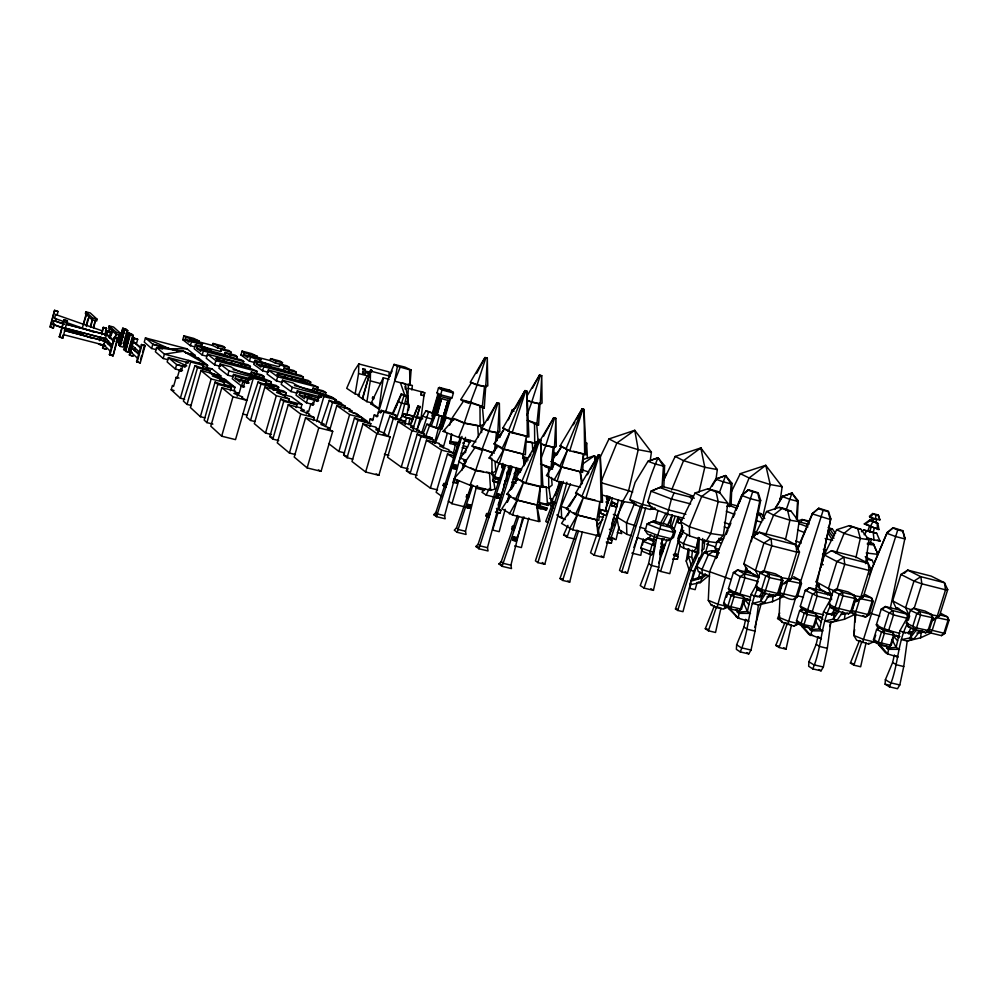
<?xml version="1.0" encoding="UTF-8"?>
<svg xmlns="http://www.w3.org/2000/svg" width="999" height="999" viewBox="0 0 999 999"><rect width="100%" height="100%" fill="white"/><g stroke="black" fill="none" stroke-linecap="round" stroke-linejoin="round"><path stroke-width="1.5" d="M422.614 416.246L425.899 410.989L427.422 411.138L432.867 413.136L432.867 419.405L422.614 416.246L416.733 429.957M460.527 457.342L460.514 458.129L466.308 460.427L463.611 460.839L466.371 461.938M389.011 376.061L389.086 371.953L358.816 363.911L354.283 370.841L346.703 388.324L355.157 393.918L359.503 395.055M372.777 403.184L366.883 401.66L370.304 380.856L370.529 371.054L390.234 376.286M370.242 371.491L371.528 371.928L371.64 370.404L370.641 370.142L362.325 398.651L363.324 398.913M432.405 418.831L432.555 412.749M355.157 393.918L358.554 373.514L358.816 363.911M663.848 486.775L664.597 465.659L658.029 457.792L647.989 461.301L635.102 482.392L629.894 499.575L635.164 504.707L642.02 507.38L650.062 509.428L655.257 508.279M731.056 505.681L731.98 483.341L725.586 475.586L715.746 479.083L709.377 489.51M407.704 401.461L408.454 384.328L409.99 385.239L411.113 369.98L404.995 367.12L394.081 364.385L388.673 377.585L378.446 412.612M497.777 432.967L499.375 403.434L499.837 431.793L497.777 432.967L488.761 431.193L481.855 428.259L496.853 402.934L499.375 403.434M540.247 404.145L541.745 375.699L542.057 403.109L540.247 404.145L527.547 400.736M554.445 447.627L555.968 418.369L556.256 446.403L554.445 447.627L541.408 444.13M485.751 386.813L487.312 358.104L487.799 385.839L485.751 386.813L476.96 385.015L470.267 382.267L484.865 357.592L487.312 358.104M728.371 606.78L723.388 609.128L717.007 607.592L711.35 605.257L708.291 600.324L709.615 571.715L741.608 495.429L748.526 489.772L758.229 492.807L760.664 500.399L753.396 536.6M797.277 519.83L798.164 500.711L791.957 493.081L782.304 496.553L774.437 509.44M642.02 507.38C645.454 490.497 651.261 473.688 658.029 457.792L663.461 466.133L661.987 487.699M702.697 538.486L701.922 553.783L693.781 571.316L682.966 611.688L677.709 610.439L675.474 608.953L689.01 569.617L697.152 552.097L697.839 538.336M677.709 610.439L690.459 570.504L698.601 552.959L699.375 537.649M520.017 479.982L523.513 482.192L540.297 486.438L539.298 505.681L515.297 499.675L506.955 494.155L517.694 478.509L515.397 482.43M573.401 451.236L583.591 453.883L582.617 472.402L559.715 466.496L551.236 461.526L561.663 446.391L556.418 455.282M780.094 596.603L779.008 617.407L781.967 622.265L793.918 626.098L798.95 623.801M855.094 613.836L853.845 635.476L856.705 640.259L868.556 644.055L873.626 641.82L874.025 640.347M920.154 630.794L914.01 638.823L907.217 641.021L903.745 666.52L899.799 684.964L897.502 688.711L889.447 686.825L885.102 684.178L885.376 679.72L892.631 662.512L894.38 654.944M745.654 619.28L743.943 627.06L736.65 644.755L736.363 649.338L740.247 651.91L748.726 653.895L751.036 650.049L755.044 631.106L758.416 604.894L764.522 602.422L769.817 593.943M796.415 519.405L797.564 501.323L791.957 493.081L782.304 496.553L789.61 499.238L797.564 501.323L798.164 500.711M802.322 625.062L801.985 626.535L808.765 634.29L821.428 638.723L817.944 636.613L816.208 644.293L808.94 661.75L808.653 666.271L812.761 668.88L821.041 670.816L823.351 667.02L827.322 648.326L830.743 622.452L837.187 620.117L842.906 611.85M506.743 480.619L507.342 471.503M729.607 506.743L731.118 483.891L725.586 475.586L715.746 479.083L722.976 481.755L731.118 483.891L731.98 483.341M480.094 406.893L484.265 408.017L485.789 385.364M496.628 448.364L496.828 445.267M497.14 440.609L497.777 431.318M854.644 629.545L853.845 635.476L863.498 639.372L873.626 641.82M855.144 622.027L855.644 614.522M538.548 425.075L540.084 402.659L538.998 403.621L536.925 423.601L538.548 425.075L535.739 424.313M552.747 467.407L554.12 447.477M540.109 443.007L540.372 439.897L538.873 439.51L515.971 478.134L525.699 483.354L542.957 487.4L540.372 439.897M622.19 500.449L617.17 519.58L613.473 518.119M553.159 447.065L551.048 467.682L540.521 463.961M704.832 540.209L703.945 548.876L701.885 550.561M484.265 408.017L482.33 406.443L484.515 386.288L478.608 385.139M494.443 451.71L496.503 432.417L488.936 431.006L483.204 428.496L472.127 446.091L474.163 447.477M509.815 472.702L510.302 468.256L508.016 467.457M693.106 561.55L691.708 557.33L692.507 550.099M202.922 369.842L203.446 365.334L199.076 363.112M224.101 385.402L224.463 382.38L219.805 379.995L220.667 379.308L212.287 375.911L216.408 375.874L213.287 374.45L214.011 373.938L200.961 370.567L190.409 407.53L200.374 416.695L204.857 417.819M265.484 384.49L265.846 381.506L261.276 379.245M273.314 390.434L273.676 387.412L258.117 381.968L246.453 417.02L250.524 420.442L254.807 421.528M585.876 449.013L586.613 442.994L585.027 445.579M288.961 402.06L289.323 399.076L284.478 396.653L285.09 395.916L276.573 392.482L280.344 392.382L277.123 390.934L277.66 390.384L264.86 387.075L254.333 423.651L265.534 433.054L271.391 434.528M654.57 535.589L653.408 541.021L654.545 545.591L653.196 552.347L651.735 554.757L650.636 554.07L648.601 563.611L640.247 585.564L644.068 588.099L653.433 590.359L658.778 567.257L662.325 538.548M335.751 402.797L336.139 399.737L331.368 397.427M344.518 408.816L344.892 405.831L329.283 400.387L321.416 423.451M361.95 420.941L362.35 417.882L357.267 415.397L357.617 414.61L348.951 411.163L352.322 410.964L349.013 409.49L349.325 408.891L336.825 405.669L329.682 430.232M395.379 419.792L395.966 415.247L391.021 412.899L381.281 410.377L380.519 412.974L378.534 411.65L377.01 416.858L374.238 414.985L372.615 420.567L370.192 418.918L369.006 422.989M405.094 424.575L405.494 421.503L389.835 416.071L383.391 434.59M413.174 429.745L413.561 426.773L410.314 424.65L398.052 421.478L387.575 457.242L401.248 467.12L408.254 468.881M421.004 418.419L423.951 395.754L421.004 394.98L421.416 391.808L408.116 388.299M764.522 602.422L760.564 601.46L752.347 603.421L758.416 604.894L772.427 601.71L773.089 596.578C779.632 590.946 786.213 600.362 793.768 599.412L797.302 597.177L801.498 583.616L799.749 580.082L793.73 576.698M411.788 389.947L412.375 385.477L408.017 384.315M424.038 436.888L424.438 433.866L419.18 431.343L419.305 430.519L410.502 427.035L413.561 426.773M837.187 620.117L833.328 619.18L824.824 621.016L830.743 622.452L844.405 619.268L845.079 614.198L847.552 613.061M539.959 506.168L540.322 503.434M383.279 377.772L378.971 409.178L370.854 403.821L383.279 377.772L389.098 379.308M605.731 511.463L607.779 496.441M659.827 552.572L660.202 549.825M914.01 638.823L910.251 637.899L901.46 639.622L907.217 641.021L920.529 637.837L921.203 632.842L923.65 631.718M650.174 461.151L651.398 452.147L634.765 430.294L609.003 438.923L600.187 457.155M663.648 523.401L672.077 526.698L675.449 531.106L673.488 537.549L667.906 540.584L656.955 537.849L647.539 534.103L645.129 530.444L647.09 523.963L653.895 520.941L663.586 523.813L662.899 523.638L667.956 514.023M670.179 527.484L671.877 515.147M715.846 480.332L717.332 469.567L700.823 447.939L675.212 456.431L663.736 479.995M723.351 535.389L727.834 503.234L719.642 492.507L717.22 491.246L707.816 488.798L695.104 492.957L680.931 521.977L682.941 532.117L689.535 535.939L706.181 541.221L716.008 542.607L723.351 535.389L710.764 533.553L689.385 526.798L680.931 521.977M780.219 500.362L782.142 486.7L765.758 465.297L740.296 473.651L730.881 492.832M407.13 404.258L408.254 396.278L401.198 394.018L392.282 413.836M795.654 545.879L799.075 521.678L790.958 511.076L782.517 507.954L779.208 507.392L766.583 511.488L754.495 536.038M865.534 563.661L868.943 539.772L860.901 529.283L849.237 525.636L836.7 529.67L822.664 557.929L823.213 560.751M536.875 507.842L537.35 504.82M641.77 549.388L640.821 555.319L631.83 553.109M642.482 544.942L643.431 539.01M656.955 537.849L660.963 525.074L670.779 527.547L673.576 532.367L671.603 538.861L657.354 535.289L645.129 530.444M407.018 414.897L408.716 404.383L401.623 403.234L397.839 401.273M686.238 561.151L688.261 548.713L689.21 549.275L688.398 556.505L686.238 561.151L689.01 569.617L693.781 571.316M684.203 518.406L667.444 514.135L671.44 498.976L674.1 492.907L690.371 497.102L692.382 495.929L694.23 498.376M596.803 520.142L599.899 501.423L598.888 520.454L575.387 514.56L566.495 508.953L577.272 493.494L583.466 497.252L595.416 500.287M537.125 505.344L540.297 486.438M580.569 472.04L583.591 453.883M875.336 519.243L876.011 515.197L872.664 513.548L869.417 516.308L870.104 517.445L875.336 519.243L879.882 519.892L878.183 514.935L872.664 513.548M523.264 454.383L526.348 436.051L525.387 454.757L502.022 448.726L494.043 443.893L504.445 428.559L499.275 437.574M441.833 416.296L439.772 428.371L436.226 427.747L429.632 425.187L434.428 413.973L441.833 416.296L434.428 413.973M404.957 395.616L400.387 382.692L405.369 383.766L409.016 407.093L408.516 410.015L407.442 409.99M465.484 452.647L466.196 448.626L462.087 447.714M455.569 454.383L457.679 444.355L455.344 444.842L450.137 443.506L451.698 434.715M451.598 433.703L450.137 443.506M656.88 536.763L651.573 565.496L644.068 588.099M394.081 364.385L397.402 366.321L394.63 381.168L385.589 412.088M746.753 619.979L748.95 621.353L738.149 618.119L731.156 610.227L731.443 608.703M757.979 587.824C748.076 607.704 749.213 631.393 740.247 651.91M763.835 592.994L761.5 596.515L760.564 601.46L765.883 592.969M811.737 630.831L810.838 635.539L804.058 627.784L804.345 626.273L808.653 627.297L811.737 630.831L822.939 630.869L819.667 628.933L815.958 621.216L816.895 617.095L820.716 617.557L822.939 619.368M830.406 605.619C820.616 625.249 821.678 648.638 812.761 668.88M836.8 610.876L834.265 614.285L833.328 619.18L839.073 610.913M895.604 655.656L898.051 657.08L887.686 653.97L881.13 646.328L881.418 644.855L884.215 645.516M907.666 623.139C897.152 642.732 898.551 666.433 889.447 686.825M914.822 628.671L911.188 633.091L910.251 637.899L916.42 629.882L918.918 630.494M651.735 554.757L649.45 554.195L651.972 544.954L654.033 541.408M746.128 572.802L747.04 568.269M502.909 463.324L501.96 467.907L504.607 468.581M816.183 590.009L817.432 583.94M820.841 567.245L830.781 518.693L828.446 511.213L818.805 508.204L812.187 513.836L797.227 549.375M744.73 573.301L745.991 567.282M751.31 541.72L759.777 501.111L757.754 493.181L748.014 490.134M815.371 590.609L830.781 518.693M890.321 608.229L904.982 538.049L902.746 530.681L893.181 527.697L887.162 532.467L871.403 569.705M408.254 396.278L406.518 396.128L401.436 417.582M501.873 466.82L502.509 463.836M717.007 607.592L725.262 577.996L752.634 491.833M683.778 530.556L678.333 540.746L679.857 545.879L683.816 548.239L693.843 551.436L696.278 547.839L698.526 537.425M735.876 609.752L739.048 613.349L738.149 618.119L729.208 609.003L729.532 607.504M757.754 582.454L751.161 594.268L747.377 611.488L737.212 612.2L739.048 613.349L750.461 613.411L747.377 611.488L744.03 603.783L744.942 599.6L744.068 598.126L748.388 599.3L748.863 600.087L744.942 599.6L748.863 604.707M408.591 424.6L409.89 418.731L412.587 419.218M720.978 607.966L715.534 632.479L708.441 630.794L705.306 628.721L714.472 605.619M789.997 624.587L784.939 622.589L775.798 645.391L779.12 647.502L786.038 649.138L791.458 624.937M831.468 597.689L823.501 611.937L819.667 628.933L809.802 629.67M866.033 642.881L860.651 666.758L853.895 665.172L850.399 663.036L859.502 640.546L861.75 641.857L853.895 665.172M453.396 453.371L455.344 444.842M855.893 557.717L860.301 538.424L857.766 528.783L849.237 525.636M618.98 526.898L616.046 539.697L608.853 537.125L616.033 518.181M785.439 539.735L789.934 520.217L787.649 510.526L779.208 507.392M885.614 645.841L888.598 649.313L887.686 653.97L885.501 652.684L878.945 645.067L879.282 643.618M674.063 554.083L677.859 555.019L680.307 544.418M718.293 541.283L718.993 538.249M762.886 516.233L770.204 484.54L765.758 465.297L749.113 477.972L738.061 505.194M909.29 614.01L899.987 630.631L896.128 647.377L886.538 648.139L888.598 649.313L899.562 649.338L896.128 647.377L892.045 639.66M655.182 522.489L657.941 510.676M698.975 492.27L704.794 467.27L700.823 447.939L683.566 460.651L671.615 489.985M467.07 497.527L456.456 527.959L454.295 530.157L457.117 532.292L466.058 534.465L465.497 531.268L476.56 486.238M517.47 515.459L501.236 561.613L498.938 563.923L502.11 566.321L511.513 568.568L510.914 565.184L522.739 517.345M528.796 518.031L521.403 547.564L514.66 545.929M664.909 477.784L665.621 474.912M417.082 430.232L420.005 418.606L422.764 418.868M577.047 530.107L560.014 578.533L562.624 580.407L569.705 582.092L582.342 531.955M436.226 427.747L439.248 415.821M596.703 535.102L590.559 552.772L594.168 555.182L603.608 557.492L618.493 499.7M869.342 574.775L886.862 533.316L895.666 536.538L904.757 538.911L904.982 538.049M682.267 525.599L669.792 573.663L660.564 571.403L658.004 569.78M413.336 427.709L420.055 406.481L417.732 406.281L410.202 424.862M434.478 443.331L438.311 428.621L441.383 429.17M787.699 624.6L795.441 598.339M447.227 433.554L443.156 447.839M460.364 437.212L435.876 512.499L433.791 514.647L436.451 516.658L445.167 518.793L444.63 515.684L465.509 437.35M866.333 558.166L867.781 552.709M871.453 538.936L870.191 543.681L867.394 543.269M876.81 518.818L875.798 522.627L871.453 520.804L872.651 517.457M420.005 418.606L416.87 417.782L420.055 406.481M504.233 464.523L478.121 544.243L475.899 546.503L478.883 548.763L488.049 550.961L487.475 547.677L509.29 466.296M505.194 509.315L499.188 531.68L492.619 530.069L498.139 512.337M507.192 501.86L509.19 494.393M510.402 489.922L516.396 467.557M561.463 481.993L535.427 560.851L537.874 562.612L544.78 564.273L566.933 482.267M606.48 542.732L611.425 542.969L612.15 540.272L607.367 538.236M754.819 627.26L761.213 603.633M829.682 626.51L830.881 622.127M833.266 613.386L834.452 609.015M453.596 480.332L452.972 482.592L456.618 482.904L457.305 480.394L456.718 479.982L456.618 482.904M672.602 559.065L677.422 559.29L678.146 556.618L673.376 554.595M499.25 462.387L494.006 478.608M500.899 510.289L497.327 509.053L496.341 512.637L500.162 512.949L500.899 510.289L496.441 508.441M94.118 332.242L54.508 318.306L55.569 314.498L57.105 314.897L58.042 311.513L54.583 310.289L49.95 326.873L53.409 328.097L54.333 324.825L52.797 324.425L53.871 320.604L64.136 324.088M50.362 327.31L54.583 310.289M53.384 326.286L54.158 323.526M55.395 321.004L56.031 318.706L54.508 318.306M59.303 336.838L64.061 319.792L67.195 320.617L62.862 338.099L59.303 336.838L62.862 338.099M59.728 337.3L64.061 319.792M62.425 337.637L63.224 334.802M64.411 330.544L65.21 327.709M66.396 323.451L67.195 320.617M621.778 571.84L642.132 506.73L640.659 505.881L619.517 570.342L621.778 571.84L627.447 573.214L645.729 507.642M85.852 311.813L85.365 313.536L92.195 319.867L96.666 321.041L97.165 319.28L90.247 312.962L85.852 311.813L92.695 318.107L97.165 319.28M83.404 323.838L86.201 313.836M86.638 314.235L82.193 328.134M86.339 324.613L87.937 318.893M86.376 326.461L89.186 316.433M90.335 326.81L92.695 318.107M90.784 327.235L92.383 319.543M93.319 327.585L94.955 321.778M93.769 328.009L95.355 320.317M99.475 340.759L100.2 338.199M101.573 333.316L103.259 327.335L106.319 328.122L104.833 335.552M100.075 339.71L100.799 337.138M101.811 333.541L102.298 330.744M100.2 340.347L100.986 337.55M101.773 334.752L103.259 327.335M105.532 330.919L106.319 328.122M103.259 341.134L104.046 338.336M102.572 348.002L106.144 349.263L102.572 348.002L103.759 343.768M104.558 340.946L105.345 338.124M106.144 335.302L107.33 331.081L110.427 331.88L109.328 337.974M109.191 325.911L108.716 327.635L115.946 334.19L120.38 335.352L120.879 333.604L113.561 327.048L109.191 325.911L116.446 332.442L120.879 333.604M103.059 348.464L107.33 331.081M108.404 332.018L109.553 327.922M108.854 332.442L110.015 328.346M107.742 343.619L108.529 340.796M112.075 330.045L111.001 335.939L112.55 330.469M119.043 334.615L113.024 355.931L109.378 354.633L114.236 337.425L117.882 338.698L114.236 337.425M109.878 355.12L114.735 337.887M114.136 340.784L116.446 332.442M115.385 338.449L116.084 333.841M697.202 582.28L695.129 589.647L689.585 588.299L690.958 583.916M698.026 579.333L700.099 571.977M705.469 552.834L708.778 541.046M904.757 538.911L902.746 530.681M113.024 355.931L117.37 338.236M119.53 335.052L117.57 341.995L117.095 341.546M122.815 328.159L118.681 345.005L122.815 328.159L126.299 329.37L123.302 328.584M124.288 329.458L120.142 346.366L123.139 347.14L127.785 330.669L124.288 329.458L127.785 330.669M120.142 346.366L124.788 329.895M123.489 343.693L127.285 330.244M128.746 333.354L124.051 349.987L128.234 332.917L131.768 334.153L128.234 332.917M129.758 334.253L125.549 351.386L128.596 352.172L133.304 335.489L129.758 334.253L133.304 335.489M125.549 351.386L130.27 334.69M128.484 350.312L132.792 335.04M129.346 354.895L132.917 356.168L129.346 354.895L134.103 338.049L137.687 339.31L136.501 343.519M129.858 355.369L134.103 338.049M134.515 350.549L135.302 347.739M136.588 361.626L141.446 344.493L144.555 345.304L145.092 345.779L140.247 362.924L136.588 361.626L140.247 362.924M137.125 362.125L141.983 344.967L141.446 344.493M140.522 359.578L141.733 355.294M142.532 352.435L144.555 345.304M151.623 348.489L152.822 344.255L145.429 337.937L144.256 342.095L151.623 348.489L156.144 349.662M466.995 507.704L467.932 504.395L470.716 505.082L470.754 505.844L469.78 508.379L466.995 507.704L470.104 508.116M468.194 507.642L468.843 505.369L467.932 504.395M470.092 507.28L470.716 505.082M163.187 358.491L164.41 354.146L156.618 347.49L155.407 351.76L163.187 358.491L167.657 359.64M194.743 346.853L190.359 345.704L182.792 339.722L183.903 335.814L193.781 338.411L199.088 341.009L198.526 342.969L185.24 339.248L185.802 337.287L183.903 335.814M175.374 369.043L176.648 364.585L168.419 357.567L167.17 361.938L175.374 369.043L179.808 370.179M184.665 399.288L180.357 398.201L171.204 389.785L172.44 385.414L173.564 386.426L176.149 377.335L178.996 378.072M182.505 370.567L179.545 369.805L177.148 378.221L176.149 377.335M180.02 371.191L180.869 368.181M221.378 350.861L220.467 351.448L200.961 346.341L202.485 343.806L189.548 340.209L188.986 342.195L185.24 339.248M185.639 366.258L182.942 365.559L181.306 371.328L179.545 369.805M190.409 340.759L190.959 338.798L199.088 341.009M190.359 345.704L191.496 341.72L189.548 340.209M194.405 341.658L194.967 339.697M195.392 344.742L197.377 346.303L196.803 348.314L210.402 352.123L210.989 350.1L205.494 347.402L195.392 344.742L194.243 348.763L202.198 355.045L206.681 356.206M180.357 398.201L190.659 362.013L188.711 360.414L187.949 363.099L186.501 361.888L184.965 367.27L182.942 365.559M200.961 346.341L202.485 343.806M233.778 358.067L201.323 349.363L200.737 351.398L196.803 348.314M202.098 349.862L202.672 347.852L210.989 350.1M187.025 404.42L197.49 367.707L194.942 365.609L183.391 401.086L187.025 404.42L191.383 405.519M202.198 355.045L203.359 350.961L201.323 349.363M206.181 350.761L206.756 348.751M249.812 368.481L250.399 366.433L248.139 364.772L207.455 354.146L206.281 358.254L214.648 364.86L220.554 366.383M230.207 354.72L230.969 352.073L228.871 350.537L217.545 347.902L212.437 345.417L212.999 343.469L222.789 346.041L224.825 347.552L224.275 349.5M512.574 540.222L513.573 536.713L516.495 537.437L516.583 538.261L515.496 540.934L512.574 540.222L515.896 540.684M513.873 540.184L514.56 537.774L513.573 536.713M515.496 540.934L516.495 537.437M206.781 368.219L207.605 365.347L199.113 358.554L183.441 351.223L156.618 347.49L162.487 349.013M217.545 347.902L218.107 345.941L212.999 343.469M214.648 364.86L215.846 360.664L207.455 354.146M200.374 416.695L211.151 378.958L200.961 370.567M220.467 351.448L221.953 348.888M230.457 390.759L231.293 387.824L215.06 382.093L204.196 420.117L206.893 422.602L212.887 424.1M270.492 384.715L271.303 381.88C258.766 375.274 242.52 375.037 230.732 366.77L220.142 364.023L218.943 368.244L227.747 375.187L233.591 376.698M236.726 358.766L237.3 356.755L235.152 355.169L225.15 352.547L224.575 354.545L229.857 357.142L241.546 359.89L243.744 361.513L242.969 364.223M216.933 359.702L223.664 361.675L224.251 359.615L232.055 361.126L250.399 366.433M206.893 422.602L217.832 384.365L215.06 382.093M229.857 357.142L230.432 355.132L225.15 352.547M237.188 396.241L238.037 393.269L234.74 391.745L235.427 391.158L221.853 387.674L210.826 426.211L221.678 436.188L235.514 439.622L253.296 378.259L251.124 376.611L250.362 379.258L248.726 378.009L247.203 383.329L244.93 381.581L243.294 387.275L241.308 385.714L238.923 394.043L237.799 393.144M227.747 375.187L228.983 370.891L220.142 364.023M223.664 361.675L231.468 363.186L232.055 361.126M251.174 378.996L233.516 374.425L232.28 378.758L241.571 386.089L244.555 386.85M255.344 362.712L249.388 361.151L240.946 354.995L242.058 351.111L251.748 353.658L257.267 356.306L256.718 358.254L243.606 354.583L244.168 352.635L242.058 351.111M246.204 381.506L240.447 379.82L239.81 382.018L235.215 378.409L235.839 376.236L233.516 374.425M240.896 363.948L240.309 366.009L231.468 363.186M234.003 390.696L234.977 387.287L225.524 379.707L210.677 372.877M221.678 436.188L232.967 396.815L221.853 387.674M241.683 366.308L244.418 366.908L245.017 364.86M235.215 378.409L240.934 380.082L241.558 377.909L249.925 380.132M279.633 366.146L280.195 364.185L278.946 366.783L259.79 361.763L261.101 359.203L248.351 355.644L247.789 357.617L243.606 354.583M248.726 356.081L249.275 354.133L257.267 356.306M241.571 386.089L242.832 381.68L240.447 379.82M249.388 361.151L250.512 357.205L248.351 355.644M240.934 380.082L245.279 381.006L245.904 378.846M252.61 356.943L253.172 354.995M250.712 374.225L251.323 372.127L261.8 374.862L264.173 376.611L263.574 378.708L250.712 374.225L233.067 369.642M254.857 360.339L257.068 361.938L256.493 363.936L269.905 367.682L270.479 365.696L264.772 362.937L254.857 360.339L253.709 364.31L262.575 370.791L268.444 372.315M449.625 425.199L451.211 419.617L445.492 417.42L435.339 443.156M254.745 376.086L255.344 373.976L251.323 372.127M259.79 361.763L261.101 359.203M256.381 374.2L257.168 371.441C244.393 364.647 228.783 364.635 215.622 358.316L217.52 357.642L224.251 359.615M293.369 373.651L261.463 365.11L260.889 367.12L256.493 363.936M261.738 365.472L262.312 363.474L270.479 365.696M262.575 370.791L263.736 366.745L261.463 365.11M265.697 366.346L266.271 364.348M250.524 420.442L260.976 384.128L258.117 381.968M288.511 369.992L289.26 367.382L286.95 365.784L275.374 363.087L270.067 360.552L270.629 358.629L280.232 361.151L282.492 362.712L281.93 364.647L284.166 366.196M281.805 376.735L310.115 384.203L310.701 382.167L308.216 380.457L268.294 370.03L267.12 374.101L276.436 380.906L282.442 382.467M275.374 363.087L275.924 361.151L270.629 358.629M269.83 387.6L270.454 385.427L278.684 387.325L278.059 389.485L280.532 391.321M277.809 375.574L278.396 373.539L310.701 382.167M276.436 380.906L277.635 376.76L268.294 370.03M295.679 374.188L296.253 372.202L293.881 370.567L284.053 367.994L283.491 369.967L288.973 372.615L300.936 375.437L303.359 377.11L302.585 379.782M265.534 433.054L276.298 395.729L264.86 387.075M282.43 380.219L292.257 387.312L333.741 398.077C321.004 391.508 304.857 391.108 292.807 382.917L282.43 380.219L281.219 384.403L291.034 391.558L296.953 393.094M284.465 377.522L285.052 375.474M278.709 440.571L272.839 439.11L269.805 436.563L280.657 398.963L296.94 404.695L296.104 407.592M288.973 372.615L289.548 370.629L284.053 367.994M272.839 439.11L283.753 401.298L280.657 398.963M285.364 395.791L286.201 392.882L283.629 390.984L275.349 389.073M291.983 378.958L292.57 376.923M291.034 391.558L292.257 387.312M313.374 420.567L314.248 417.582L309.078 414.972L309.628 414.148L300.649 410.502L304.47 410.302L301.061 408.753L301.548 408.116L288.261 404.707L277.26 442.819L289.435 453.047L295.454 454.545M321.191 397.14L297.302 390.946L296.066 395.229L306.406 402.784L310.801 403.921M453.109 468.431L454.195 464.66L456.905 465.347L457.092 466.333L456.368 468.868L453.109 468.431L456.368 468.868M454.545 468.406L455.282 465.871L454.195 464.66M455.819 469.118L456.905 465.347M611.513 505.644L612.524 502.147L617.37 504.308L616.595 507.005L611.513 505.644L614.085 506.368L614.86 503.671L612.524 502.147M868.556 644.055L868.818 643.169M300.786 381.78L301.386 379.745M319.081 398.351L305.532 394.468L304.383 398.676L299.263 394.967L299.887 392.819L297.302 390.946M304.782 382.642L305.369 380.619M301.049 407.492L301.923 404.495L291.346 396.678L280.794 393.956M289.435 453.047L300.699 414.123L288.261 404.707M306.406 402.784L307.667 398.426L305.007 396.503L317.645 399.937M299.263 394.967L309.128 397.515L309.752 395.367M325.287 394.73L325.886 392.657L323.276 390.846L312.987 388.174L312.387 390.247L327.347 396.166M306.418 413.911L307.28 410.951L308.541 411.888L310.926 403.646L313.773 404.383M305.569 417.807L294.205 457.043L307.143 467.907L321.066 471.353L332.704 431.343L327.31 428.596L330.269 428.321L320.954 424.513L324.388 424.25L318.768 421.978L319.218 421.291L305.569 417.807L318.781 427.809L332.704 431.343M312.138 405.194L312.987 402.26M316.546 392.132L317.145 390.047L312.987 388.174M317.37 390.072L318.169 387.325C305.394 380.607 289.947 380.519 276.823 374.288L278.396 373.539M318.656 400.624L314.772 399.625L313.149 405.257L310.926 403.646M321.641 396.903L318.843 396.178L317.32 401.436L314.772 399.625M316.608 421.615L323.876 396.553L321.428 394.842L320.667 397.465L318.843 396.178M307.143 467.907L318.781 427.809M325.524 426.548L332.48 402.622L329.283 400.387M496.553 497.702L497.714 493.706L500.549 494.418L500.811 495.504L500.037 498.176L496.553 497.702L500.037 498.176M498.126 497.702L498.901 495.017L497.714 493.706M678.771 518.981L681.218 520.516L680.444 523.189L677.772 522.427L678.771 518.981L681.955 519.78M344.593 452.897L338.873 451.461L349.613 414.597L336.825 405.669M352.772 459.128L347.053 457.692L343.644 455.069L354.47 417.932L370.816 423.663L369.942 426.648M370.641 370.142L362.6 398.826L363.599 399.088M371.528 371.928L371.64 370.404M347.053 457.692L357.929 420.354L354.47 417.932M379.195 429.445L375.686 427.884L375.949 427.197L362.974 423.876L351.998 461.501L365.634 472.003L378.858 475.299L390.085 436.963L384.69 434.303L384.952 433.416L375.811 429.745L379.195 429.445L378.346 432.342M365.634 472.003L376.873 433.591L362.974 423.876M377.959 432.555L383.941 412.125L381.281 410.377M388.112 436.113L393.319 418.356L389.835 416.071M421.004 394.98L421.853 392.07L420.979 391.546L424.8 392.844L423.951 395.754L423.064 395.229M401.248 467.12L411.963 430.644L398.052 421.478M417.145 475.237L410.127 473.489L406.431 470.804L417.232 434.066L433.616 439.797L432.742 442.744M410.127 473.489L420.991 436.551L417.232 434.066M432.28 413.299L437.724 394.792L437.075 392.744L438.486 387.949L439.473 387.462L449.675 390.172L452.872 391.995L453.421 393.007L452.01 397.814L450.374 399.088L442.807 424.775L440.035 424.063M432.13 415.984L437.724 396.953L438.973 397.29L432.942 417.769M453.658 456.343L454.52 453.421L448.926 450.736L448.951 449.787L439.672 446.103L442.707 445.716L439.11 444.143L439.185 443.419L426.473 440.159L415.522 477.385L430.369 488.111L437.562 489.91M433.304 417.807L438.898 398.788M433.566 418.606L439.61 398.064L437.724 396.953M435.227 415.122L442.008 389.972L442.632 389.285L452.872 391.995M437.225 413.299L441.546 398.626L448.052 400.474L441.57 422.477L448.052 400.474M437.175 415.01L441.546 398.626M441.558 422.265L448.039 400.287M443.231 421.128L445.392 413.798M446.253 410.876L449.275 400.611M430.369 488.111L441.583 450.124L426.473 440.159M454.732 455.856L447.49 454.008L436.176 492.307L442.245 496.69M465.234 506.993L451.935 503.696L458.791 480.519M461.8 470.367L463.511 464.572L458.578 461.326M468.656 495.417L471.653 485.302M493.119 479.895L493.843 477.435L495.117 477.06L499.637 478.209M495.204 479.17L496.491 477.609L499.35 478.334M496.103 478.896L496.491 477.609M497.539 483.029L498.638 479.345L493.843 477.435M498.613 480.531L499.001 479.233L495.591 477.872M538.473 505.282L547.052 508.129L546.565 509.777L540.197 508.691L540.696 507.03L537.087 505.506M545.192 510.002L545.691 508.341L547.052 508.129M555.269 495.704L559.552 481.418M608.354 499.3L609.153 496.628L606.668 496.166M667.444 514.135L651.773 508.066L647.764 501.96L651.036 491.183L662.262 486.463L678.358 490.634L692.382 495.929M649.45 554.195L642.394 551.348L640.809 547.852L642.794 541.283L648.201 538.061L655.556 539.897M612.037 523.076L613.686 517.694M669.805 523.126L672.339 514.76M659.64 553.933L660.689 554.195L662.699 547.614L664.16 546.59L661.875 542.42L660.863 543.106L662.699 547.614L660.576 547.09M660.689 554.195L662.162 553.134L664.16 546.59M717.507 551.61L715.172 548.001L717.132 541.608L723.501 538.523L717.132 541.608L721.266 543.219M730.032 591.82L728.433 588.673L733.391 572.552L737.624 569.917L752.372 573.576M726.535 597.302L727.884 592.907L729.482 591.271L738.948 593.568L743.293 596.216L744.655 598.913L741.47 609.24L738.761 610.938L729.27 608.653L724.974 605.943L723.613 603.271L726.773 592.956L729.482 591.271L733.803 593.906L743.293 596.216L743.556 598.988L740.371 609.315L738.761 610.938L736.6 609.577M567.557 515.646L570.154 510.439L561.55 523.426L572.727 529.782L577.297 514.935L573.726 512.687M743.868 563.773L755.481 570.454L759.028 577.597L747.427 570.866L743.868 563.773L752.222 536.638L759.315 532.23L783.978 538.536L795.966 544.892L799.487 552.047L791.046 579.308L783.94 583.766L781.006 583.041M750.249 596.965L735.214 592.794L740.197 576.56L744.43 573.901L759.265 577.572L753.521 574.238M739.847 594.43L744.829 578.234L744.43 573.901L737.624 569.917L735.951 571.64M763.598 572.415L771.802 545.779L771.066 538.548L759.315 532.23L757.18 534.453M461.975 436.438L436.451 516.658M585.739 498.439L599.075 455.294L598.326 454.932L575.599 493.144L585.739 498.439L602.572 502.372L600.299 455.594L598.326 454.932M778.82 593.768L782.904 580.556L781.193 577.097L775.424 573.826L763.411 570.829L759.964 572.989L755.893 586.176L757.617 589.61L763.298 592.981L775.374 595.941L778.82 593.768L761.575 589.535L755.893 586.176L757.279 586.088M801.148 522.39L802.035 519.53L809.065 521.041M780.743 577.522L791.046 579.308L790.134 578.783L787.524 581.48L783.591 594.218L781.418 596.378L779.657 592.844L782.704 582.991M808.428 524.363L809.165 521.965L802.035 519.53L798.213 520.804M802.372 610.364L800.324 606.231L805.256 590.322L809.402 587.712L823.788 591.271L831.068 595.342L831.58 599.637L817.095 596.066L805.256 590.322L806.817 590.234L809.402 587.712L816.608 591.77L831.068 595.342M828.795 531.805L829.682 528.933L832.367 528.971L835.564 533.491M807.479 610.414L812.449 594.405L816.608 591.77L817.095 596.066L812.125 612.062L800.324 606.231M816.183 581.805L828.458 588.598L831.88 595.629L819.617 588.773L816.183 581.805L824.5 555.019L831.455 550.649L855.519 556.793L868.143 563.274L871.54 570.317L863.148 597.227L856.168 601.635L860.676 597.39L869.093 570.454L868.143 563.274L843.868 557.092L831.455 550.649M814.235 626.798L817.407 616.608L816.096 613.948L811.5 611.263L802.272 609.015L799.612 610.689L796.465 620.866L797.776 623.513L802.322 626.248L811.588 628.483L814.235 626.798L803.983 624.662L796.465 620.866L797.477 620.754L797.776 623.513M505.519 465.297L478.883 548.763M499.05 509.39L512.387 466.533M557.117 481.243L561.575 466.895L554.757 462.899L546.403 475.536L557.117 481.243L580.407 487.187M537.874 562.612L563.286 481.343M833.091 591.146L829.033 604.158L830.706 607.542L836.7 610.963L848.463 613.848L851.847 611.7L855.918 598.663L854.27 595.254L848.188 591.932L836.463 589.01L833.091 591.146L842.931 595.841L855.918 598.663M836.575 590.559L844.754 564.285L843.868 557.092L836.875 561.525L828.458 588.598L835.264 590.971M865.196 594.505L871.528 597.939L873.226 601.423L869.03 614.81L865.571 617.02L853.521 614.06L851.835 610.576L854.869 600.849M853.296 595.554L863.148 597.227L862.174 596.69L859.689 599.375L855.756 611.95L853.521 614.06L850.024 611.925M902.621 531.131L897.764 529.857L862.499 642.594M507.355 502.222L510.564 495.629L501.873 508.766L512.562 515.034L517.282 500.062L513.923 497.852M569.755 450.774L582.817 409.153L582.105 408.828L560.027 446.029L569.755 450.774L586.176 454.795L584.015 409.465L582.105 408.828M800.012 583.628L823.151 510.314L828.146 511.613L830.219 519.48L812.187 513.836L818.805 508.204M908.316 616.87L907.005 614.148L899.337 610.002L885.326 606.53L881.255 609.115L876.348 624.8L878.321 628.87M879.245 643.156L874.749 642.082L873.488 639.472L876.623 629.445L879.22 627.784L888.211 629.982L893.069 632.704L894.33 635.314L891.17 645.366L888.573 647.027L879.557 644.855L874.749 642.082L874.387 639.348L875.736 635.064M892.656 600.861L905.594 607.779L908.89 614.685L895.953 607.717L892.656 600.861L900.923 574.45L907.741 570.129L931.168 576.111L944.455 582.717L947.726 589.647L939.36 616.171L932.542 620.541L937.174 616.395L945.554 589.835L944.455 582.717L920.828 576.698L907.741 570.129L904.345 573.314M899.849 633.441L883.903 629.058L888.86 613.274L892.931 610.651L907.005 614.148L907.616 618.406L893.506 614.922L881.255 609.115M888.561 630.694L893.506 614.922L892.931 610.651L885.326 606.53L882.654 609.003M908.353 620.192L909.689 615.933M914.185 608.304L921.865 583.828L920.828 576.698L913.985 581.081L905.594 607.779L911.051 609.665M401.198 394.018L404.083 395.492L396.228 419.443M692.344 579.52L699.238 557.592M703.833 542.969L704.757 540.047M929.045 630.656L933.091 617.807L931.505 614.46L925.099 611.076L913.685 608.229L910.376 610.352L906.343 623.176L907.954 626.498L914.272 629.969L925.723 632.779L929.045 630.656L916.495 627.971L906.343 623.176L907.454 623.026L907.954 626.498L910.801 627.197M930.606 632.105L926.223 630.831L929.757 632.754L941.483 635.626L944.879 633.453L949.05 620.254L947.427 616.82L940.758 613.336M421.566 433.466L428.571 412.013L432.867 413.136M443.119 485.402L443.743 483.429L446.84 483.728L445.716 487.275L443.119 485.402L445.716 487.275M443.618 485.764L444.243 483.778L446.84 483.728M444.817 486.638L445.941 483.091M495.054 450.424L497.539 445.254L489.098 458.017L499.35 463.611L503.958 449.138L521.503 453.671M517.719 471.728L518.568 469.043L521.391 469.98M485.901 515.634L486.575 513.523L489.885 513.873L488.686 517.619L485.901 515.634L488.686 517.619M486.463 516.021L487.137 513.923L489.885 513.873M487.674 516.908L488.873 513.161M525.699 483.354L539.585 439.86L538.873 439.51M594.168 555.182L612.412 498.164M664.01 546.853L664.922 543.993M472.839 485.302L457.117 532.292M518.818 516.383L502.11 566.321M545.604 445.891L554.482 418.281L555.719 418.531M516.058 541.558L523.988 516.845M562.624 580.407L578.508 531.006M660.564 571.403L671.528 537.312M673.9 529.895L678.196 516.558M531.605 402.397L540.284 375.587L541.483 375.836M785.951 510.564L791.957 493.081M488.761 431.193L497.827 403.334L499.088 403.584M512.112 432.829L525.699 390.896L526.91 391.208L528.933 436.95L512.112 432.829L502.772 428.184L524.999 390.584L526.91 391.208M869.717 531.618L871.303 526.735L869.642 525.874L867.819 530.956L873.201 532.38L874.4 527.884L872.339 527.122M872.976 521.578L874.038 518.306M476.96 385.015L485.801 357.979L487.025 358.229M498.089 505.119L511.026 465.671M719.218 493.194L725.586 475.586M553.696 504.483L547.639 522.739L545.741 521.478L552.934 502.297M610.876 538.411L617.332 518.956M677.722 538.961L679.195 534.515M466.933 494.705L466.171 496.978L468.119 498.351L469.218 495.092L466.933 494.705L469.218 495.092M466.708 497.352L467.47 495.079M467.345 497.802L468.431 494.555M600.212 509.565L599.2 512.612L606.106 515.646L607.492 511.476L600.212 509.565L607.492 511.476M600.312 513.286L601.323 510.252M482.742 449.363L475.212 447.202L463.236 464.972L475.636 470.579L482.742 449.363L491.845 452.547L491.87 455.544M512.462 526.411L511.65 528.808L513.748 530.294L514.91 526.848L512.462 526.411L514.91 526.848M512.262 529.245L513.074 526.835M512.887 529.682L514.035 526.236M708.441 630.794L716.483 606.893L719.48 607.617M779.12 647.502L787.062 623.875M887.162 532.467L886.862 533.316L893.181 527.697M464.16 423.251L480.119 426.261L483.903 424.001L482.455 407.417L479.982 405.856L463.798 400.711L452.147 418.007L464.16 423.251L471.391 401.835M577.385 515.272L583.466 497.252L575.387 514.56M561.65 467.17L567.569 449.712L562.849 447.053M517.295 500.387L523.513 482.192L515.297 499.675M503.958 449.4L510.014 431.78L505.556 429.208M597.727 532.155L603.871 514.473M604.894 511.525L610.014 496.79M411.426 423.114L418.069 406.094M468.081 494.617L471.628 484.478M405.132 422.165L406.643 417.882L409.89 418.731M658.766 563.149L666.945 539.847M671.54 526.748L675.112 516.558M690.559 582.38L689.685 584.852L700.287 582.629L709.203 575.274M633.878 547.44L637.449 537.524M574.887 539.085L567.02 537.137L570.129 528.558M489.385 488.399L486.126 495.042L481.905 492.182L485.189 489.123M425.774 436.026L424.163 435.576L432.305 438.099L425.774 436.026L429.495 425.849L426.885 424.188L423.027 433.778M540.709 459.39L545.741 445.691L551.673 446.79M585.014 447.327L586.613 442.994L587.462 458.454M441.77 429.383L446.253 417.307L453.409 419.38M526.96 415.134L531.755 402.222L538.998 403.621M472.127 446.091L482.192 448.951L488.936 431.006M460.789 399.588L470.541 402.197L477.135 384.852L471.578 382.517L460.789 399.588L462.837 401.198M508.404 419.867L512.137 410.052L514.685 408.641M431.143 426.148L435.539 414.66M779.732 612.961L777.522 618.668L781.805 621.291M465.546 465.534L453.958 478.708L470.005 485.214L475.824 470.279L483.404 471.59M454.395 418.569L443.119 431.356L458.666 437.4L464.36 422.989L477.647 425.412L478.409 436.863M400.162 367.245L394.63 381.168L409.99 385.239L409.615 369.767L397.402 366.321M836.113 553.071L844.08 533.341L851.922 526.948M765.496 535.052L773.588 515.084L781.755 508.678M634.515 503.271L626.51 522.902L626.848 534.34L631.281 535.751M564.423 518.968L561.65 518.081L561.151 506.481L570.429 483.803M581.693 496.84L598.776 455.182M716.308 558.491L718.069 554.233M726.236 534.403L727.984 530.144M729.158 527.322L730.906 523.064M733.241 517.395L734.989 513.149M736.151 510.314L737.911 506.068M739.073 503.234L742.569 494.73L748.526 489.772M565.846 449.3L582.542 409.053M797.951 548.688L812.824 513.074M521.703 481.768L539.298 439.747M470.354 440.372L467.382 447.415L459.802 459.203M508.254 431.356L524.999 390.584M392.682 414.722L401.448 394.48M395.417 408.166L397.202 403.996M687.387 534.515L683.416 543.743L683.816 548.239M503.733 485.127L506.143 479.795M567.02 537.137L563.623 534.89L567.956 525.374M667.082 526.098L672.202 515.084M695.142 558.441L697.002 554.457M759.402 597.215L761.912 591.808M823.501 611.937L831.742 614.885L834.227 609.54M908.853 632.242L910.688 628.284M827.684 594.855L828.733 592.594M559.715 466.496L567.569 449.712M502.022 448.726L510.014 431.78L524.862 435.664M553.309 507.742L551.898 500.636L561.038 481.655M626.848 534.34L619.155 529.582L616.645 516.933L624.075 501.623M680.843 537.062L680.019 532.892L682.704 527.385M551.635 469.28L554.757 462.899M611.538 527.834L613.411 524.225M388.673 377.585L392.132 371.091M476.635 373.376L485.152 357.48M709.565 576.336L702.347 574.025L698.289 571.553L696.765 566.383L704.307 552.31L711.775 550.674L718.955 552.959L711.775 550.674M870.266 526.635L872.939 521.678L877.846 523.339L878.945 529.545L864.297 523.926L869.555 520.154L873.089 521.278M412.525 415.921L406.118 414.71L404.795 417.157L413.111 418.718L412.525 415.921L403.771 413.798L399.463 419.93M487.637 420.342L497.152 402.784M532.442 388.149L539.585 375.075L541.745 375.699M515.472 408.116L525.124 390.597M543.431 436.401L553.758 417.719L555.968 418.369M529.383 456.868L530.869 454.195M532.342 451.536L538.985 439.51M573.339 424.837L574.825 422.177M576.298 419.505L582.205 408.853M660.302 523.588L666.196 512.974M587.4 474.737L588.873 472.09M590.347 469.455L598.438 454.932M569.555 528.646L577.297 514.935L596.428 519.73L599.55 536.076L572.727 529.782M554.045 480.169L561.575 466.895L580.219 471.69L582.442 483.279M509.39 513.898L517.282 500.062L535.302 504.57M602.559 495.079L622.714 501.448L628.458 491.321L638.236 449.7L634.765 430.294L616.858 443.032L600.711 482.579L632.754 492.02M793.918 626.098L797.065 623.826M496.278 462.537L503.958 449.138M648.925 538.536L651.011 534.94M511.575 488.986L513.873 485.052M712.175 486.188L716.67 478.558M477.547 485.726L476.073 488.211L484.503 490.334M527.135 395.766L539.585 375.075M540.184 440.309L553.758 417.719M569.517 506.418L577.272 493.494M706.181 541.221L710.764 533.553L718.181 501.648L716.158 491.908L707.816 488.798M774.937 509.34L782.954 495.966M714.035 552.072L716.171 548.526M781.967 622.265L782.492 621.428M822.514 554.732L823.101 553.783M779.882 616.046L779.008 617.407L788.561 621.291L800.411 624.15M520.129 472.39L518.006 471.853L513.236 479.208L517.607 480.319M370.529 371.054L365.871 378.084L358.104 395.866L366.883 401.66M864.197 534.74L866.745 531.018L876.66 533.204L880.032 541.071L866.832 538.311M806.792 524.937L808.453 522.764M870.104 517.445L873.051 514.185M711.35 605.257L712.087 604.47M783.94 583.766L788.323 579.408L796.765 552.11L795.966 544.892L771.066 538.548L763.935 543.019L755.481 570.454L762.287 572.827M596.778 525.574L602.872 519.505M662.237 540.659L664.26 538.661M793.768 599.412L795.953 597.265L800.149 583.703L799.749 580.082L791.395 577.996M834.315 591.083L836.463 589.01L842.494 592.332L854.27 595.254L854.707 598.763L850.649 611.8L848.463 613.848M811.588 628.483L813.248 626.897L816.408 616.708L816.096 613.948L806.842 611.7L802.272 609.015L799.612 610.689L807.142 614.46L817.407 616.608M514.073 473.751L517.295 470.791L520.679 471.79M756.817 514.273L759.702 515.009L761.176 513.723L764.772 518.543M941.483 635.626L943.805 633.591L947.976 620.391L947.427 616.82L939.497 614.847M866.832 523.076L870.329 520.217M861.463 531.73L863.648 529.945L876.66 533.204M541.458 486.501L548.763 487.812L552.122 485.089L551.523 477.472M760.664 500.399L759.777 501.111L750.224 498.626L741.608 495.429L742.569 494.73M710.227 490.047L701.71 496.478L689.385 526.798L689.535 535.939M727.06 506.58L731.268 504.333L738.411 506.181M583.079 463.761L594.393 455.731L597.065 459.265M691.183 579.994L700.611 577.097L705.294 573.776M706.755 574.675L702.072 577.984L691.008 581.131M526.161 441.62L534.702 443.219L538.074 440.871L536.738 424.488L527.26 420.417M475.636 470.579L491.995 473.538L495.804 470.891L495.005 461.65M667.906 540.584L672.115 538.224M659.952 554.657L662.162 553.134M675.449 531.106L673.576 532.367L659.34 528.783L647.09 523.963L653.895 520.941M670.779 527.547L672.077 526.698M463.236 464.972L465.247 463.673M713.236 551.535L708.353 554.682L701.972 569.53L702.347 574.025M654.545 545.591L642.794 541.283L648.201 538.061M414.473 416.371L416.87 417.782M650.062 509.428L654.145 508.029M724.088 608.329L726.797 606.893M635.164 504.707L636.351 504.108M690.646 503.921L671.44 498.976L651.036 491.183L662.262 486.463M772.427 601.71L784.24 596.253M844.405 619.268L856.093 613.886M921.665 630.631L919.23 631.755L921.203 632.842L916.882 633.079M920.529 637.837L930.781 633.116M823.089 553.733L825.599 552.622M664.597 465.659L663.461 466.133L655.144 463.948L647.989 461.301L658.029 457.792M538.811 502.335L547.489 504.507L551.248 503.021L548.888 487.637M727.284 505.831L731.268 504.333M582.692 459.64L594.393 455.731L595.704 458.341M470.005 485.214L490.646 490.384L494.967 489.011L492.232 471.778M785.114 582.23L787.524 581.48M769.093 595.354L771.727 594.53M504.682 480.869L505.931 480.494M856.068 600.486L859.689 599.375M443.119 431.356L445.429 430.944M445.492 417.42L446.253 417.307M874.387 639.348L873.488 639.472L878.296 642.257L891.17 645.366M894.33 635.314L884.415 633.241L876.623 629.445L877.522 629.345M816.233 585.402L819.267 584.977M403.359 415.759L401.748 415.971L406.643 417.882M949.05 620.254L936.962 617.669L935.976 618.306L932.067 630.706L929.757 632.754L928.67 630.469M944.879 633.453L928.133 629.333M877.759 624.625L876.348 624.8L883.903 629.058M933.091 617.807L920.554 615.097L910.376 610.352L913.685 608.229L920.054 611.613L931.505 614.46L932.017 617.931L927.971 630.781L925.723 632.779L921.902 630.694M551.997 502.834L549.363 503.134L550.611 505.806M462.612 443.081L464.385 442.882M820.654 564.922L823.263 564.672M873.226 601.423L860.701 598.738M830.281 604.045L829.033 604.158L835.039 607.567L851.847 611.7M869.03 614.81L851.835 610.576M947.726 589.647L945.554 589.835L921.865 583.828L913.985 581.081L900.923 574.45M724.737 603.171L723.613 603.271L727.909 605.956L741.47 609.24M744.655 598.913L734.053 596.678L726.773 592.956L727.884 592.907M801.498 583.616L788.561 580.831M797.302 597.177L779.657 592.844M782.904 580.556L769.48 577.634L759.964 572.989L761.325 572.951M911.113 633.391L908.241 633.553L912.099 633.791M871.54 570.317L869.093 570.454L844.754 564.285L836.875 561.525L824.5 555.019M831.742 614.885L834.714 614.735M840.634 614.422L845.079 614.198L843.206 613.136M767.007 596.865L773.089 596.578L771.303 595.529L768.393 595.541M238.037 393.269L233.841 393.394L242.67 397.015L241.858 397.789L246.803 400.349L232.967 396.815M735.114 572.502L733.391 572.552L740.197 576.56L758.204 581.53M799.487 552.047L796.765 552.11L771.802 545.779L763.935 543.019L752.222 536.638M202.909 368.968L211.963 368.843L220.916 376.024L210.389 373.326M908.403 631.892L913.036 631.83M831.817 613.249L836.088 613.211M759.677 595.616L762.587 595.591M194.98 355.232L185.939 352.884L194.98 355.232L186.913 348.776L169.443 348.776L152.822 344.255L179.92 351.311M538.486 521.466L540.022 521.49L536.8 504.945L538.486 521.466L512.562 515.034M566.495 508.953L567.969 509.003M506.955 494.155L508.516 494.218M575.599 493.144L577.097 493.206M515.971 478.134L517.582 478.234M551.236 461.526L552.684 461.638M489.098 458.017L491.333 458.179M864.297 523.926L869.33 525.437M599.075 455.294L600.299 455.594M494.043 443.893L495.591 444.018M560.027 446.029L561.513 446.153M751.161 594.268L753.783 595.841L761.5 596.515M539.585 439.86L540.846 440.172M826.26 613.536L834.265 614.285M502.772 428.184L504.345 428.334M606.368 541.933L611.425 542.969M899.987 630.631L902.896 632.255L911.188 633.091M495.442 512.025L500.162 512.949M866.208 552.996L878.121 554.383L873.276 543.543L869.53 542.432M450.561 441.645L459.602 442.719M453.471 482.192L456.031 482.492M867.332 544.18L874.075 544.992M894.217 635.739L896.702 636.038L899.025 637.861M707.255 552.709L704.307 552.31L708.353 554.682L716.895 557.405M693.843 551.436L698.326 552.035M409.615 369.767L411.113 369.98M876.011 515.197L878.583 515.571M599.25 516.645L603.496 517.27M454.083 443.431L459.552 444.655M622.714 501.448L634.652 503.321M799.075 521.678L789.934 520.217L773.588 515.084L766.583 511.488M439.985 425.512L442.844 425.974M857.766 528.783L860.901 529.283M727.834 503.234L718.181 501.648L701.71 496.478L695.104 492.957M787.649 510.526L790.958 511.076M716.158 491.908L719.642 492.507M510.302 468.256L511.013 468.381M541.77 486.151L544.742 486.663M486.426 472.127L489.46 472.652L490.646 490.384M782.142 486.7L770.204 484.54L749.113 477.972L740.296 473.651M526.436 441.321L532.23 442.37L532.892 451.673M426.885 424.188L430.569 424.85M717.332 469.567L704.794 467.27L683.566 460.651L675.212 456.431M651.398 452.147L638.236 449.7L616.858 443.032L609.003 438.923M417.332 416.92L420.167 417.47M515.584 468.444L518.568 469.043M606.256 497.852L610.489 498.713M873.85 564.373L872.302 560.427L867.269 559.353L867.394 563.523M867.819 530.956L871.315 531.718M867.607 538.099L870.166 538.661M461.276 453.121L463.923 453.708M344.643 406.83L350.149 409.39L344.293 407.879M335.202 402.147L341.87 403.683L339.123 401.785L334.64 400.624M272.577 388.224L278.059 389.485M751.036 650.049L741.171 647.739L736.65 644.755M823.351 667.02L813.723 664.772L808.94 661.75M899.799 684.964L890.434 682.767L885.376 679.72M885.102 684.178L889.122 685.114M230.432 355.132L237.3 356.755M289.548 370.629L296.253 372.202M705.306 628.721L708.141 629.382M775.798 645.391L778.558 646.041M850.399 663.036L853.084 663.673M218.107 345.941L224.825 347.552M275.924 361.151L282.492 362.712M755.044 631.106L747.452 629.295L743.943 627.06M827.322 648.326L819.917 646.553L816.208 644.293M903.745 666.52L896.54 664.81L892.631 662.512M510.914 565.184L503.683 563.448L501.236 561.613M498.938 563.923L501.61 564.56M560.014 578.533L562.849 579.208M675.474 608.953L678.096 609.577M487.475 547.677L480.419 545.978L478.121 544.243M727.047 606.455L717.732 604.208L708.291 600.324M475.899 546.503L478.509 547.127M743.256 598.451L750.674 600.249M816.757 616.333L822.552 617.732M892.919 634.852L899.962 636.563M465.497 531.268L458.628 529.595L456.456 527.959M658.778 567.257L651.573 565.496L648.601 563.611M444.63 515.684L437.924 514.048L435.876 512.499M433.791 514.647L436.675 515.347M753.783 595.841L757.991 596.878M902.896 632.255L905.569 632.904M514.56 537.774L516.583 538.261M812.125 612.062L823.725 614.885M563.623 534.89L566.233 535.526M731.118 579.432L709.615 571.715M796.303 595.466L803.458 597.227M879.819 616.021L868.793 612.911M760.626 590.347L757.617 589.61L757.392 587.262M833.628 608.266L830.706 607.542L830.419 605.207M862.025 595.566L871.528 597.939L872.002 601.535L867.819 614.922L865.571 617.02L863.049 615.596M929.994 614.61L939.36 616.171L938.336 615.634M747.427 570.866L750.336 571.578M895.953 607.717L898.888 608.453M691.708 557.33L688.398 556.505L691.183 564.959M608.853 537.125L614.01 538.411M468.843 505.369L470.754 505.844M653.196 552.347L640.809 547.852M498.901 495.017L500.811 495.504M611.638 524.425L614.585 525.162M486.126 495.042L494.655 497.177M561.75 517.37L559.053 516.695L565.247 519.617M617.282 532.517L621.715 533.616L620.741 531.093M539.572 503.309L548.151 505.457L547.939 502.372M178.446 351.049L169.443 348.776L145.429 337.937L186.913 348.776M171.204 389.785L174.026 390.497M614.86 503.671L617.37 504.308M491.808 474.7L494.055 475.274L492.932 474.537M455.282 465.871L457.092 466.333M677.772 522.427L680.943 523.239M243.019 414.061L247.24 415.134M511.638 482.167L514.61 482.917M497.539 479.258L500.399 479.982M492.482 480.382L499.55 483.179L493.244 481.593M493.031 480.731L497.452 482.442L493.031 481.318M384.39 454.245L388.848 455.369M808.765 634.29L812.699 635.289M736.188 616.883L738.885 617.569M499.35 463.611L521.615 469.305M300.699 414.123L314.248 417.582M376.873 433.591L390.085 436.963M441.583 450.124L454.52 453.421M685.876 514.335L668.144 509.815L647.764 501.96M753.995 531.73L756.88 532.467M823.351 549.425L826.36 550.187M652.235 506.893L642.157 504.333L629.894 499.575M241.308 385.714L244.218 386.463M370.192 418.918L372.989 419.63M211.151 378.958L224.463 382.38M276.298 395.729L289.323 399.076M349.613 414.597L362.35 417.882M411.963 430.644L424.438 433.866M755.843 520.679L761.613 522.165M825.124 538.498L831.131 540.047M109.378 354.633L112.525 355.444M223.264 384.265L234.977 387.287L210.602 373.002M288.586 401.061L301.923 404.495M361.451 419.792L367.457 421.341L355.819 413.311L352.859 412.55M463.386 445.816L467.52 446.878M217.832 384.365L231.293 387.824M283.753 401.298L296.94 404.695M357.929 420.354L370.816 423.663M420.991 436.551L433.616 439.797M439.398 425.199L442.32 425.961M107.305 339.285L65.347 328.234L105.507 338.649L112.125 344.892M120.567 342.657L122.065 343.044M228.983 370.891L271.303 381.88M190.659 362.013L203.446 365.334M253.296 378.259L265.846 381.506M323.876 396.553L336.139 399.737M383.941 412.125L395.966 415.247M248.726 378.009L251.586 378.758M378.534 411.65L381.281 412.362M50.961 327.135L53.409 328.097M187.937 362.625L168.419 357.567L186.788 365.884M202.959 366.508L211.963 368.843M265.884 382.817L276.186 385.477L278.684 387.325M124.975 346.703L126.498 347.103M799.013 521.865L808.79 524.4M197.49 367.707L210.452 371.066L194.942 365.609M260.976 384.128L273.676 387.412M332.48 402.622L344.892 405.831M393.319 418.356L405.494 421.503M123.551 349.525L125.574 350.05M105.544 345.517L63.811 334.74M132.33 352.435L130.794 352.048L137.55 358.241M244.93 381.581L248.888 382.605M374.238 414.985L378.047 415.971M126.061 351.186L128.596 352.172M184.028 366.483L176.648 364.585L182.38 366.084M210.589 373.351L220.916 376.024M242.832 381.68L248.813 383.216M272.739 389.398L286.201 392.882M307.667 398.426L317.919 401.074M458.666 437.4L475.924 441.858M463.973 439.285L470.691 441.021M464.51 440.522L469.892 441.908M464.485 440.746L469.855 442.132M221.054 378.546L225.524 379.707M523.576 456.88L527.809 457.967M103.734 327.772L106.793 328.571M123.339 332.817L124.838 333.204L122.365 331.943L123.839 333.254M451.211 419.617L453.696 420.267M64.498 320.229L67.632 321.054M107.817 331.531L110.914 332.33M127.785 336.75L129.296 337.15M134.615 338.511L137.687 339.31M122.79 336.101L121.291 335.714L122.765 337.038M215.846 360.664L257.168 371.441M277.635 376.76L318.169 387.325M122.278 336.601L123.776 336.988M122.153 338.374L120.654 337.987L122.128 339.323M194.718 357.405L199.113 358.554M370.854 403.821L373.751 404.57M141.983 344.967L145.092 345.779M294.455 385.589L312.475 390.272M126.061 342.882L127.572 343.269M479.782 406.718L482.455 407.417M404.083 395.492L406.518 396.128M197.652 341.533L212.437 345.417M255.557 356.743L270.067 360.552M191.496 341.72L201.523 344.355M221.029 349.475L230.969 352.073M250.512 357.205L260.364 359.79M279.508 364.822L289.26 367.382M182.792 339.722L185.777 340.509M240.946 354.995L243.881 355.756M779.645 498.551L780.681 498.726L779.807 498.414M210.539 350.874L225.449 354.882M268.656 366.084L283.666 370.13M54.995 310.714L58.042 311.513M203.359 350.961L243.744 361.513M263.736 366.745L303.359 377.11M540.696 507.03L545.691 508.341M452.01 397.814L440.596 394.792L437.075 392.744M358.554 373.514L368.668 376.186M450.374 399.088L440.709 396.541L437.724 394.792M421.853 392.07L424.8 392.844M534.04 423.776L536.738 424.488M370.304 380.856L380.594 383.566M445.591 389.835L449.862 390.959L449.675 390.172M370.916 370.304L371.915 370.567M582.817 409.153L584.015 409.465L584.677 454.67M817.394 616.021L820.716 617.557M545.217 466.783L550.786 468.331L542.195 464.772M522.602 458.042L528.196 459.99M548.289 467.707L552.634 468.943M778.233 594.517L780.631 595.217M264.797 383.778L270.454 385.427M244.168 352.635L249.275 354.133M185.802 337.287L190.959 338.798M257.068 361.938L262.312 363.474M197.377 346.303L202.672 347.852M244.418 366.908L248.464 368.094M299.887 392.819L305.532 394.468M235.839 376.236L241.558 377.909M614.772 506.468L616.595 507.005M552.784 454.333L555.644 455.182M317.145 390.047L325.886 392.657M255.344 373.976L264.173 376.611M664.01 473.788L666.42 474.55M606.68 499.288L609.328 500.112M605.869 501.998L608.516 502.822M581.218 469.605L588.586 471.928M438.873 427.122L441.783 428.047M429.495 425.849L438.311 428.621M706.605 544.093L715.421 546.89M635.376 525.724L626.51 522.902L616.645 516.933M639.81 527.122L645.716 529.008M696.278 547.839L683.416 543.743L678.333 540.746M561.151 506.481L568.581 508.853M697.976 552.572L693.581 551.173L696.166 552.16M637.187 537.637L646.053 540.459M309.128 397.515L317.12 400.075M245.279 381.006L247.952 381.868M709.165 571.828L701.972 569.53L696.765 566.383M509.415 467.332L511.076 467.882M524.063 460.739L526.935 461.688M439.048 426.823L441.97 427.797M828.071 527.509L832.367 528.971M501.548 464.473L505.581 465.859M673.701 555.082L678.146 556.618M607.579 538.698L612.15 540.272M863.648 529.945L866.745 531.018M482.192 448.951L494.28 453.196M55.569 314.498L102.535 330.969M506.905 473.214L509.652 474.175M53.871 320.604L64.136 324.225M453.908 479.195L457.305 480.394M877.284 540.097L880.032 541.071M54.333 324.825L83.454 335.102M52.797 324.425L92.383 338.399M477.497 448.588L481.793 450.112M406.431 470.804L409.153 471.778M528.246 420.479L536.925 423.601M470.541 402.197L482.33 406.443M343.644 455.069L347.714 456.531M496.765 433.578L500.936 435.077M269.805 436.563L272.515 437.537M893.031 528.134L897.764 529.857M464.685 401.76L468.868 403.284M553.758 452.485L557.554 453.871M818.481 508.603L823.151 510.314M497.39 435.901L500.212 436.95M799.287 523.738L807.941 526.972M758.341 512.649L761.176 513.723M797.564 529.92L804.532 532.542M729.57 505.544L736.7 508.229M726.273 511.238L734.527 514.36M660.027 487.562L674.1 492.907M795.704 540.983L801.26 543.094M795.554 545.429L798.476 546.553M724.387 522.415L729.882 524.525M417.732 406.281L419.742 407.055M425.899 410.989L428.571 412.013M724.263 526.91L728.596 528.571M403.771 413.798L406.118 414.71M600.536 513.136L604.57 514.71M449.7 441.233L457.679 444.355M652.509 521.765L660.963 525.074M715.172 548.001L719.305 549.625M865.221 556.743L872.302 560.427M613.361 514.373L617.494 515.996M539.335 375.199L540.284 375.587M549.9 498.376L552.622 499.45M484.865 357.592L485.801 357.979M647.14 538.748L653.471 541.271M553.496 417.869L554.482 418.281M496.853 402.934L497.827 403.334M527.534 400.449L530.344 401.623M544.155 508.753L546.565 509.777M541.583 508.466L536.588 507.155L540.197 508.691M542.257 444.18L545.741 445.691M455.819 419.193L464.36 422.989M875.599 522.327L877.846 523.339M869.555 520.154L872.939 521.678M875.361 527.922L878.945 529.545M470.691 467.907L474.537 469.68M866.445 538.548L868.943 539.772L860.301 538.424L844.08 533.341L836.7 529.67M376.186 473.888L378.858 475.299M318.394 469.905L321.066 471.353M512.137 410.052L514.11 411.138M879.22 627.784L884.053 630.506L893.069 632.704L893.443 635.439L890.284 645.479L888.573 647.027L886.15 645.641M451.048 391.645L453.421 393.007L442.008 389.972L438.486 387.949M763.411 570.829L769.118 574.1L781.193 577.097L781.568 580.631L777.484 593.843L775.374 595.941L773.076 594.592M439.473 387.462L442.632 389.285M878.945 645.067L881.13 646.328M672.115 527.247L673.751 528.196M680.019 532.892L682.629 534.415M697.152 552.097L698.601 552.959M801.985 626.535L804.058 627.784M498.813 446.029L501.386 447.589M675.711 553.721L677.859 555.019M728.433 588.673L735.214 592.794M676.373 558.653L677.422 559.29M700.611 577.097L702.072 577.984L700.287 582.629L698.838 581.73M518.006 471.853L517.295 470.791M609.378 529.245L611.688 530.694M729.208 609.003L731.156 610.227M818.968 669.505L821.041 670.816M551.898 500.636L555.369 502.834M783.815 647.727L786.038 649.138M513.548 481.668L516.096 483.291M545.829 503.971L548.151 505.457M556.83 514.972L561.65 518.081M374.5 405.444L379.22 408.554M447.49 454.008L453.658 458.079M601.186 555.881L603.608 557.492M625.187 571.715L627.447 573.214M650.861 588.661L653.433 590.359M746.777 652.609L748.726 653.895M542.307 562.512L544.78 564.273M567.956 580.844L569.705 582.092M448.301 501.073L451.935 503.696M328.609 443.556L338.873 451.461M140.871 347.39L133.641 341.958L140.447 347.989M127.285 336.301L128.796 337.65M126.199 340.122L127.71 341.483M132.555 345.829L139.336 351.935M139.086 353.683L131.893 348.164L138.661 354.308M125.562 342.42L127.06 343.793M119.593 341.758L121.054 343.107M124.475 346.241L125.986 347.627M114.81 341.346L108.391 335.389L66.446 324.313L106.606 334.752L113.237 340.934M111.963 346.665L106.643 341.621L64.685 330.582L104.845 340.996L111.451 347.277M103.759 344.88L110.34 351.236M475.212 447.202L476.061 448.076M893.905 636.625L897.639 640.784M816.895 617.095L821.178 622.24M833.953 538.311L828.72 531.181L827.771 532.592L832.629 540.434M829.682 528.933L834.49 535.751M896.203 635.264L896.702 636.038M879.882 519.892L878.183 514.935M759.702 515.009L762.899 520.279M742.457 601.148L744.03 603.783M690.371 497.102L691.932 499.75M876.685 551.785L878.121 554.383M700.823 447.939L702.047 450.611M873.276 543.543L876.123 550.412M406.993 401.348L409.016 407.093M716.832 552.672L717.582 555.269M454.645 456.343L454.895 457.417M524.962 464.298L522.964 454.046L524.138 465.696M594.393 455.731L595.317 461.575M480.432 424.95L481.643 432.567M534.677 441.833L535.377 446.341M404.995 386.351L405.382 389.398M819.292 585.926L819.617 588.773M873.263 532.654L874.038 540.122M596.428 519.73L598.126 536.076M580.219 471.69L581.555 484.677M877.097 523.276L877.609 529.445M546.216 486.925L547.489 504.507M600.187 455.581L601.061 502.322M540.721 440.159L541.346 487.325M526.798 391.196L527.335 436.8M548.576 467.02L548.763 487.812M534.527 423.002L534.702 443.219M491.895 458.541L491.995 473.538M479.982 405.856L480.119 426.261M368.706 371.928L368.681 373.451L366.121 372.777L366.158 371.253L368.706 371.928M362.699 371.466L362.649 373.239L365.297 373.938L365.347 372.165L362.699 371.466M362.912 368.643L362.887 369.767L365.247 370.392L365.272 369.268L362.912 368.643M372.59 397.202L372.365 398.576L373.713 398.926L373.938 397.565L372.59 397.202M731.093 595.604L727.909 605.956L729.27 608.653L730.868 607.017L734.053 596.678L733.803 593.906L731.093 595.604M765.671 576.273L761.575 589.535L763.298 592.981L765.384 590.871L769.48 577.634L769.118 574.1L765.671 576.273M804.183 613.386L801.011 623.601L802.322 626.248L803.983 624.662L807.142 614.46L806.842 611.7L804.183 613.386M839.11 594.492L835.039 607.567L836.7 610.963L838.86 608.903L842.931 595.841L842.494 592.332L839.11 594.492M881.455 632.18L878.296 642.257L879.557 644.855L881.268 643.306L884.415 633.241L884.053 630.506L881.455 632.18M916.732 613.748L912.686 626.635L914.272 629.969L916.495 627.971L920.554 615.097L920.054 611.613L916.732 613.748M183.441 351.223L164.41 354.146L207.605 365.347L183.441 351.223M101.611 344.867L98.551 344.068L102.085 345.329L101.611 344.867"/></g></svg>
